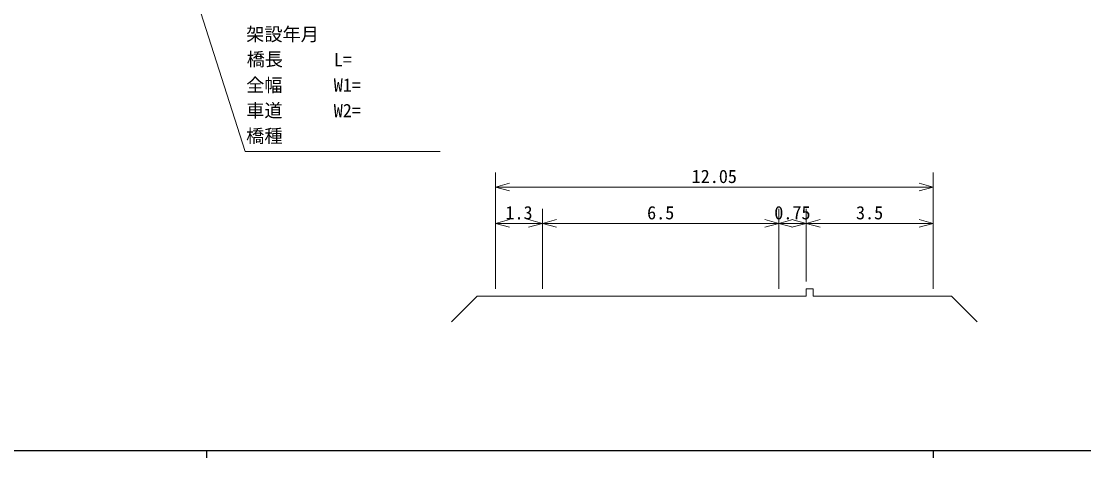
# Model space of a CAD drawing. Units: millimetres, scale not verified, with parts at other scales. Extents: x 40000 to 680000, y 20000 to 380000.
# Drawn here: x 242489 to 388715, y 204000 to 264072 of the extents above; entities that cross this region are included whole.
import ezdxf
from ezdxf.enums import TextEntityAlignment as Align

# ---------------------------------------------------------------- set-up
doc = ezdxf.new("R2010")
doc.units = ezdxf.units.MM
doc.header["$LTSCALE"] = 1000
for name, color, linetype, lineweight in [('M-STR-HTXT', 7, 'Continuous', 13), ('M-TTL', 2, 'Continuous', 140), ('M-TTL-BAND', 7, 'Continuous', 25)]:
    doc.layers.add(name, color=color, linetype=linetype, lineweight=lineweight)
doc.layers.add('M-STR-STR1', color=7, linetype='Continuous')
doc.styles.add('ＭＳ ゴシック', font='')
doc.styles.get('ＭＳ ゴシック').set_extended_font_data('MS Gothic')

msp = doc.modelspace()

# ---------------------------------------------------------------- linework, layer by layer
at = {"layer": 'M-STR-HTXT'}
for p, q in [((307742, 227258), (307742, 243258)), ((367992, 227258), (367992, 243258)), ((309674, 241776), (307742, 241258)), ((367992, 241258), (366060, 241776)), ((307742, 241258), (367992, 241258)), ((307742, 241258), (309674, 240741)), ((366060, 240741), (367992, 241258)), ((314242, 227258), (314242, 238258)), ((346742, 227258), (346742, 238258)), ((350492, 228258), (350492, 238258)), ((309674, 236776), (307742, 236258)), ((307742, 236258), (314242, 236258)), ((307742, 236258), (309674, 235741)), ((314242, 236258), (312310, 236776)), ((312310, 235741), (314242, 236258)), ((316174, 236776), (314242, 236258)), ((314242, 236258), (346742, 236258)), ((314242, 236258), (316174, 235741)), ((346742, 236258), (344810, 236776)), ((344810, 235741), (346742, 236258)), ((348674, 236776), (346742, 236258)), ((346742, 236258), (350492, 236258)), ((346742, 236258), (348674, 235741)), ((350492, 236258), (348560, 236776)), ((348560, 235741), (350492, 236258)), ((352424, 236776), (350492, 236258)), ((350492, 236258), (367992, 236258)), ((350492, 236258), (352424, 235741)), ((367992, 236258), (366060, 236776)), ((366060, 235741), (367992, 236258)), ((351492, 227258), (350492, 227258)), ((350492, 227258), (350492, 226258)), ((351492, 226258), (351492, 227258)), ((305242, 226258), (301707, 222723)), ((305242, 226258), (307742, 226258)), ((307742, 226258), (314242, 226258)), ((314242, 226258), (346742, 226258)), ((346742, 226258), (350492, 226258)), ((351492, 226258), (367992, 226258)), ((367992, 226258), (370492, 226258)), ((370492, 226258), (374028, 222723))]:
    msp.add_line(p, q, dxfattribs=at)
at = {"layer": 'M-TTL', "color": 7, "lineweight": 13}
msp.add_lwpolyline([(250341, 318080), (273327, 246130), (300121, 246130)], dxfattribs=at)
at = {"layer": 'M-TTL-BAND'}
for p, q in [((40000, 205000), (579000, 205000)), ((268000, 205000), (268000, 204000)), ((368000, 205000), (368000, 204000))]:
    msp.add_line(p, q, dxfattribs=at)

# ---------------------------------------------------------------- texts
at = {"layer": 'M-STR-HTXT', "style": 'ＭＳ ゴシック'}
for s, p in [('12.05', (337867, 241258)), ('1.3', (310992, 236258)), ('6.5', (330492, 236258)), ('0.75', (348617, 236258)), ('3.5', (359242, 236258))]:
    msp.add_text(s, height=1833, dxfattribs=at).set_placement(p, align=Align.BOTTOM_CENTER)
at = {"layer": 'M-STR-STR1', "style": 'ＭＳ ゴシック'}
for s, p in [('架設年月', (273448, 260820)), ('橋長', (273516, 257371)), ('L=', (285493, 257320)), ('全幅', (273448, 253820)), ('W1=', (285493, 253820)), ('車道', (273448, 250320)), ('W2=', (285493, 250320)), ('橋種', (273448, 246820))]:
    msp.add_text(s, height=1833, dxfattribs=at).set_placement(p, align=Align.BOTTOM_LEFT)

doc.saveas('drawing.dxf')
